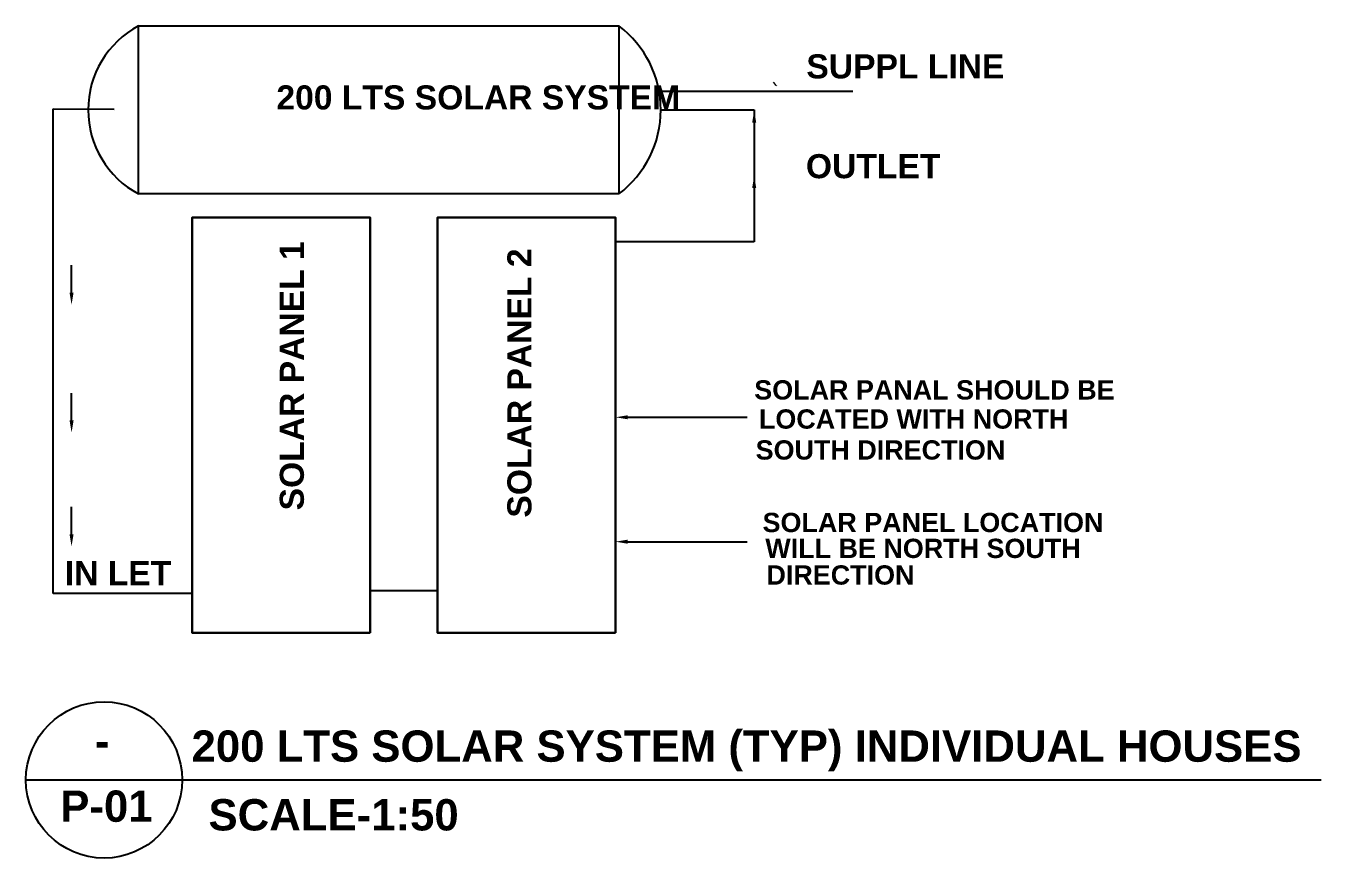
# Model space of a CAD drawing. Header units: metres. Extents: x 6910 to 7143, y 127 to 187.
# Drawn here: x 6978.923 to 6983.01, y 161.864 to 164.489 of the extents above; entities that cross this region are included whole.
import ezdxf

# ---------------------------------------------------------------- set-up
doc = ezdxf.new("R2010")
doc.units = ezdxf.units.M
doc.layers.add('0 @ 0.001', color=7, linetype='Continuous')
doc.styles.add('ROOM TEXT 10.5', font='swissc.ttf')
doc.styles.get("Standard").update_dxf_attribs({"font": 'arialbd.ttf'})
doc.styles.add('style4', font='arialbd.ttf', dxfattribs={"height": 3.81})
doc.dimstyles.new('Annotative', dxfattribs={"dimscale": 0, "dimtxt": 2.5, "dimasz": 2.5, "dimexe": 1.25, "dimexo": 0.625, "dimtad": 1, "dimtxsty": 'Standard', "dimcen": 2.5, "dimadec": 0, "dimazin": 0, "dimtfac": 1, "dimtmove": 0, "dimatfit": 3, "dimfxl": 0, "dimarcsym": 0})

# ---------------------------------------------------------------- blocks, each defined once
blk = doc.blocks.new('1')
at = {"color": 0, "linetype": 'ByBlock'}
blk.add_lwpolyline([(0, 1.4), (0, -1.3)], dxfattribs=at)
at = {"color": 8, "linetype": 'ByBlock'}
blk.add_solid([(-2, 0.3), (-2, -0.3), (0, 0)], dxfattribs=at)
blk = doc.blocks.new('2')
at = {"color": 0, "linetype": 'ByBlock'}
blk.add_lwpolyline([(0, 1.4), (0, -1.3)], dxfattribs=at)
at = {"color": 8, "linetype": 'ByBlock'}
blk.add_solid([(-2, 0.3), (-2, -0.3), (0, 0)], dxfattribs=at)
blk = doc.blocks.new('*D10')
at = {"color": 8, "lineweight": -2}
blk.add_line((0.4235, 0.32053), (0.4221, 0.32236), dxfattribs=at)
at = {"layer": 'Defpoints', "color": 0, "linetype": 'ByBlock'}
for p in [(0.42204, 0.32244), (0.4222, 0.32256), (0.42372, 0.32057)]:
    blk.add_point(p, dxfattribs=at)
at = {"color": 8, "linetype": 'ByBlock', "lineweight": -2, "xscale": 0.0001, "yscale": 0.0001, "zscale": 0.0001}
for name, p, rotation in [('2', (0.42204, 0.32244), 127.3376907926551), ('1', (0.42356, 0.32045), 307.3376907926552)]:
    blk.add_blockref(name, p, dxfattribs=dict(at, rotation=rotation))
at = {"color": 3, "linetype": 'ByBlock', "insert": (0.4233, 0.32183), "char_height": 0.000002, "attachment_point": 5, "rotation": 307.33769, "style": 'ROOM TEXT 10.5'}
blk.add_mtext('0', dxfattribs=at)
blk = doc.blocks.new('A$C6F4F7A09')
at = {"color": 0, "linetype": 'Continuous', "lineweight": 25}
for p, q in [((0.05, 0.35548), (0.33144, 0.35548)), ((0.05, 0.25705), (0.05, 0.35548)), ((0.33144, 0.35548), (0.33144, 0.25705)), ((0.35493, 0.3172), (0.46836, 0.3172)), ((0, 0.02313), (0, 0.3069)), ((0, 0.3069), (0.03582, 0.30665)), ((0.35591, 0.30626), (0.41065, 0.30626)), ((0.41065, 0.30626), (0.41065, 0.22893)), ((0.41065, 0.29879), (0.41065, 0.28281)), ((0.41065, 0.26047), (0.41065, 0.24449)), ((0.33144, 0.25705), (0.05, 0.25705)), ((0.18574, 0.24323), (0.0815, 0.24323)), ((0.0815, 0.24323), (0.0815, 0)), ((0.18574, 0), (0.18574, 0.24323)), ((0.32949, 0.24323), (0.22525, 0.24323)), ((0.22525, 0.24323), (0.22525, 0)), ((0.32949, 0), (0.32949, 0.24323)), ((0.41065, 0.22893), (0.32949, 0.22893)), ((0.01086, 0.19932), (0.01086, 0.2153)), ((0.01086, 0.12445), (0.01086, 0.14043)), ((0.33661, 0.12627), (0.40644, 0.12627)), ((0.01086, 0.05777), (0.01086, 0.07375)), ((0.33661, 0.0534), (0.40644, 0.0534)), ((0.0815, 0.02313), (0, 0.02313)), ((0.18574, 0.02481), (0.22525, 0.02481)), ((0.0815, 0), (0.18574, 0)), ((0.22525, 0), (0.32949, 0))]:
    blk.add_line(p, q, dxfattribs=at)
at = {"color": 0}
for points in [[(0.18574, 0), (0.0815, 0), (0.0815, 0.24323), (0.18574, 0.24323)], [(0.32949, 0), (0.22525, 0), (0.22525, 0.24323), (0.32949, 0.24323)]]:
    blk.add_lwpolyline(points, close=True, dxfattribs=at)
at = {"color": 0, "linetype": 'Continuous', "lineweight": 25}
for centre, radius, start, end in [((0.07644, 0.30626), 0.05586, 118.24506, 241.75494), ((0.29419, 0.30626), 0.06172, 307.12682, 52.87318)]:
    blk.add_arc(centre, radius, start, end, dxfattribs=at)
for points in [[(0.40946, 0.29879), (0.41065, 0.30591), (0.41184, 0.29879)], [(0.40946, 0.26047), (0.41065, 0.2676), (0.41184, 0.26047)], [(0.01205, 0.19932), (0.01086, 0.19219), (0.00968, 0.19932)], [(0.01205, 0.12445), (0.01086, 0.11732), (0.00968, 0.12445)], [(0.33661, 0.12508), (0.32949, 0.12627), (0.33661, 0.12746)], [(0.01205, 0.05777), (0.01086, 0.05064), (0.00968, 0.05777)], [(0.33661, 0.05221), (0.32949, 0.0534), (0.33661, 0.05459)]]:
    blk.add_solid(points, dxfattribs=at)
for s, height, p in [('SUPPL LINE ', 0.014103, (0.4412, 0.32471)), ('200 LTS SOLAR SYSTEM ', 0.014103, (0.13082, 0.30653)), ('OUTLET', 0.014103, (0.44092, 0.26626)), ('SOLAR PANAL SHOULD BE', 0.0112824, (0.41069, 0.13666)), (' LOCATED WITH NORTH ', 0.0112824, (0.40905, 0.11961)), ('SOUTH DIRECTION ', 0.0112824, (0.4115, 0.10149)), ('SOLAR PANEL LOCATION ', 0.0112824, (0.41555, 0.05902)), ('WILL BE NORTH SOUTH ', 0.0112824, (0.41715, 0.04386)), ('IN LET ', 0.014103, (0.0069, 0.02791)), ('DIRECTION ', 0.011282, (0.41783, 0.02827))]:
    blk.add_text(s, height=height, dxfattribs=at).set_placement(p)
for s, p in [('SOLAR PANEL 1', (0.1469, 0.07173)), ('SOLAR PANEL 2', (0.28018, 0.06751))]:
    blk.add_text(s, height=0.014103, rotation=90, dxfattribs=at).set_placement(p)
at = {"layer": '0 @ 0.001', "linetype": 'ByBlock'}
dim = blk.add_aligned_dim(p1=(0.42372, 0.32057), p2=(0.4222, 0.32256), distance=0.0002, dimstyle='Annotative', override={"dimscale": 0.001, "dimtxt": 0.28, "dimasz": 0.1, "dimexe": 0.33, "dimexo": 0.8, "dimtxsty": 'ROOM TEXT 10.5', "dimblk1": '1', "dimblk2": '2', "dimsah": 1, "dimse1": 1, "dimse2": 1, "dimclrd": 8, "dimclrt": 3, "dimtix": 0, "dimtofl": 0, "dimtmove": 0, "dimatfit": 3, "dimfxl": 0.18, "dimfxlon": 1, "dimarcsym": 1}, dxfattribs=at)
dim.commit()
dim.dimension.update_dxf_attribs({"geometry": '*D10', "text_midpoint": (0.4233, 0.32183)})
blk = doc.blocks.new('6566')
at = {"linetype": 'Continuous', "lineweight": 25}
blk.add_line((5515.698, 1550.781), (5553.166, 1550.781), dxfattribs=at)
blk.add_circle((5517.959, 1550.781), 2.26, dxfattribs=at)
at = {"linetype": 'ByBlock', "lineweight": 20, "xscale": 49.39550531132026, "yscale": 49.39550531132026, "zscale": 49.39550531132026}
blk.add_blockref('A$C6F4F7A09', (5516.483, 1555.035), dxfattribs=at)
at = {"style": 'style4'}
for s, height, p in [('200 LTS SOLAR SYSTEM (TYP) INDIVIDUAL HOUSES  ', 0.90534, (5520.49, 1551.307)), ('-', 0.905, (5517.697, 1551.456)), ('P-01', 0.9053, (5516.692, 1549.57)), ('SCALE-1:50', 0.9053, (5520.981, 1549.32))]:
    blk.add_text(s, height=height, dxfattribs=at).set_placement(p)

msp = doc.modelspace()

# ---------------------------------------------------------------- block references
at = {"xscale": 0.1090698129131917, "yscale": 0.1090698129131917, "zscale": 0.1090698129131917}
msp.add_blockref('6566', (6377.3269, -7.033), dxfattribs=at)

doc.saveas('drawing.dxf')
